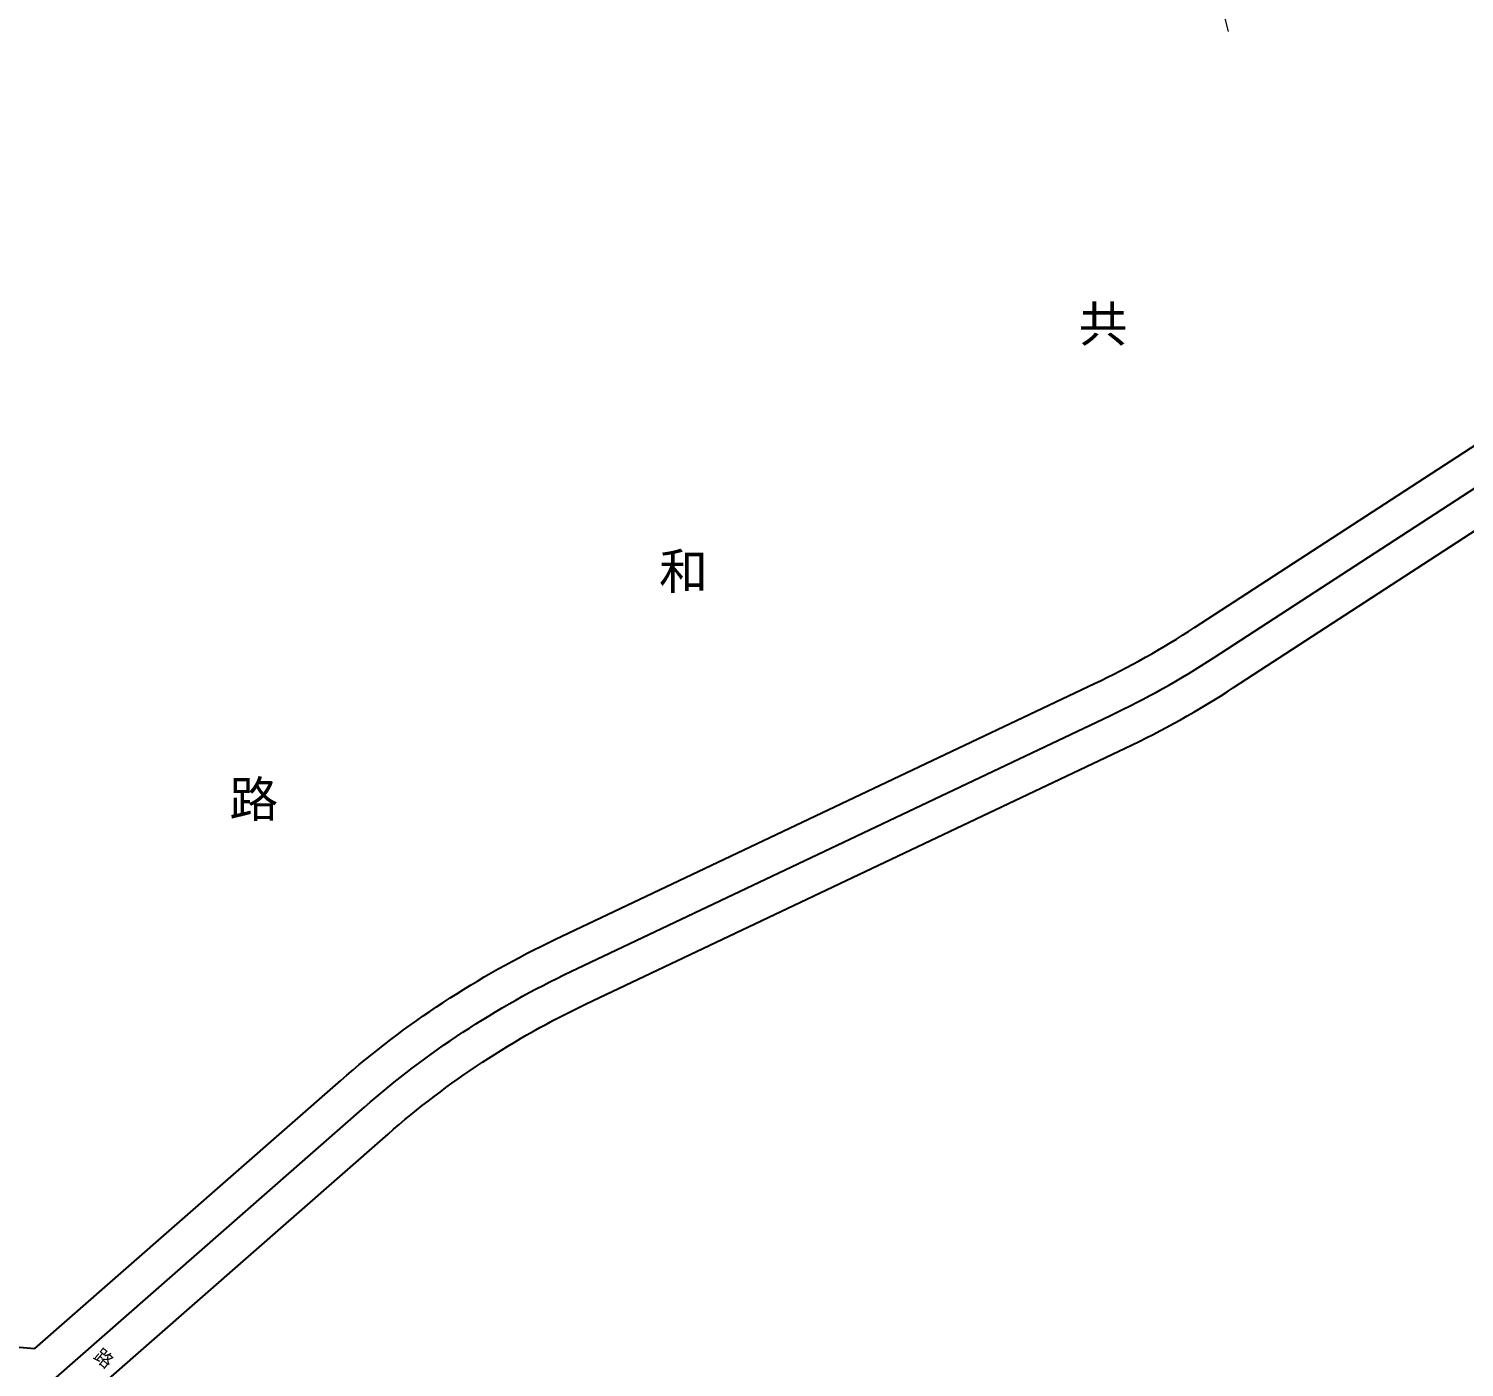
# Model space of a CAD drawing. Extents: x 529262 to 576451, y 2694391 to 2717535.
# Drawn here: x 566704.8 to 566865.2, y 2709770.7 to 2709920.3 of the extents above; entities that cross this region are included whole.
import ezdxf
from ezdxf.enums import TextEntityAlignment as Align
from ezdxf.xclip import XClip

# ---------------------------------------------------------------- set-up
doc = ezdxf.new("R2010")
doc.units = 0
doc.header["$XCLIPFRAME"] = 0
for name, color, linetype in [('PP-COM', 7, 'Continuous'), ('RD-中线', 40, 'Continuous'), ('RD-红线', 7, 'Continuous'), ('RD-路名', 7, 'Continuous'), ('ZJ', 7, 'Continuous')]:
    doc.layers.add(name, color=color, linetype=linetype)
doc.layers.add('SXSS', color=5, linetype='Continuous', lineweight=0)
doc.styles.add('等线体', font='simhei.ttf')
doc.styles.add('黑体', font='simhei.ttf')
doc.linetypes.add('10421', pattern='A,2,[150,AAA.SHX,S=0.5,R=0,X=0,Y=0.5],1e-11', length=2)

# ---------------------------------------------------------------- blocks, each defined once
blk = doc.blocks.new('A$C19FD0107')
at = {"layer": 'RD-中线', "color": 8, "linetype": 'Continuous', "flags": 128}
for points in [[(-4308.86, 15362.55), (-4255.67, 15409.19, -0.069315), (-4232.61, 15424.34), (-4172.38, 15452.92, 0.033388), (-4160.74, 15459.43), (-4088.77, 15506.22, 0.104847), (-4059.44, 15535.55, 0.104847)], [(-4490.73, 14139.44, 0), (-4490.29, 14139.42)], [(-3818.25, 14086.17, 0), (-3817.74, 14086.17)]]:
    blk.add_lwpolyline(points, format="xyb", dxfattribs=at)
at = {"layer": 'RD-红线', "color": 8, "linetype": 'Continuous', "flags": 128}
for points in [[(-4292.5, 15382.21), (-4288.58, 15385.65), (-4258.3, 15412.19, -0.069315), (-4234.32, 15427.95), (-4174.09, 15456.53, 0.033388), (-4162.92, 15462.78), (-4090.95, 15509.57, 0.021324), (-4084.29, 15514.32)], [(-4287.87, 15375.63), (-4284.5, 15378.58), (-4253.03, 15406.18, -0.069315), (-4230.89, 15420.73), (-4170.67, 15449.3, 0.033388), (-4158.56, 15456.07), (-4086.59, 15502.87, 0.0325), (-4075.77, 15510.95)]]:
    blk.add_lwpolyline(points, format="xyb", dxfattribs=at)
at = {"layer": 'RD-红线', "color": 8, "linetype": 'Continuous'}
blk.add_lwpolyline([(-4306.88, 15383.46), (-4292.5, 15382.21, 0.426555)], format="xyb", dxfattribs=at)

msp = doc.modelspace()

# ---------------------------------------------------------------- linework, layer by layer
at = {"layer": 'SXSS', "color": 8, "linetype": '10421', "elevation": 133.659, "flags": 128}
for points in [[(566852.924, 2709939.435), (566852.874, 2709939.298), (566852.43, 2709937.551), (566851.662, 2709935.325), (566850.909, 2709933.948), (566849.312, 2709933.619), (566847.48, 2709933.802), (566845.819, 2709934.378), (566840.762, 2709936.796), (566839.754, 2709937.193), (566838.828, 2709937.173), (566838.63, 2709936.669), (566838.246, 2709935.603), (566837.737, 2709933.331), (566837.755, 2709930.089), (566837.655, 2709924.36), (566838.388, 2709921.729), (566838.821, 2709919.996)], [(566852.789, 2709938.961), (566852.43, 2709937.551), (566851.662, 2709935.325), (566850.909, 2709933.948), (566849.312, 2709933.619), (566847.48, 2709933.802), (566845.819, 2709934.378), (566840.762, 2709936.796), (566839.754, 2709937.193), (566838.828, 2709937.173), (566838.63, 2709936.669), (566838.246, 2709935.603), (566837.737, 2709933.331), (566837.755, 2709930.089), (566837.655, 2709924.36), (566838.388, 2709921.729), (566838.821, 2709919.996)], [(566852.789, 2709938.961), (566852.43, 2709937.551), (566851.662, 2709935.325), (566850.909, 2709933.948), (566849.312, 2709933.619), (566847.48, 2709933.802), (566845.819, 2709934.378), (566840.762, 2709936.796), (566839.754, 2709937.193), (566838.828, 2709937.173), (566838.63, 2709936.669), (566838.246, 2709935.603), (566837.737, 2709933.331), (566837.755, 2709930.089), (566837.655, 2709924.36), (566838.388, 2709921.729), (566838.821, 2709919.996)]]:
    msp.add_lwpolyline(points, dxfattribs=at)

# ---------------------------------------------------------------- block references
at = {"layer": 'PP-COM'}
ref = msp.add_blockref('A$C19FD0107', (570997.993, 2694390.603), dxfattribs=at)
XClip(ref).set_block_clipping_path([(-9366.4383134884, 14428.6043910822), (-3328.4480743363, 17452.7484863754)])

# ---------------------------------------------------------------- texts
at = {"layer": 'RD-路名', "color": 7, "linetype": 'Continuous', "style": '黑体'}
for s, p in [('共', (566824.868, 2709887.37)), ('和', (566777.977, 2709859.735)), ('路', (566729.972, 2709834.295))]:
    msp.add_text(s, height=4, dxfattribs=at).set_placement(p, align=Align.MIDDLE)
at = {"layer": 'ZJ', "color": 8, "linetype": 'Continuous', "style": '等线体'}
msp.add_text('路', height=1.5, rotation=320.73282, dxfattribs=at).set_placement((566713.244, 2709771.758), align=Align.MIDDLE)
msp.add_text('路', height=1.5, rotation=320.73282, dxfattribs=at).set_placement((566713.244, 2709771.758), align=Align.MIDDLE)

doc.saveas('drawing.dxf')
